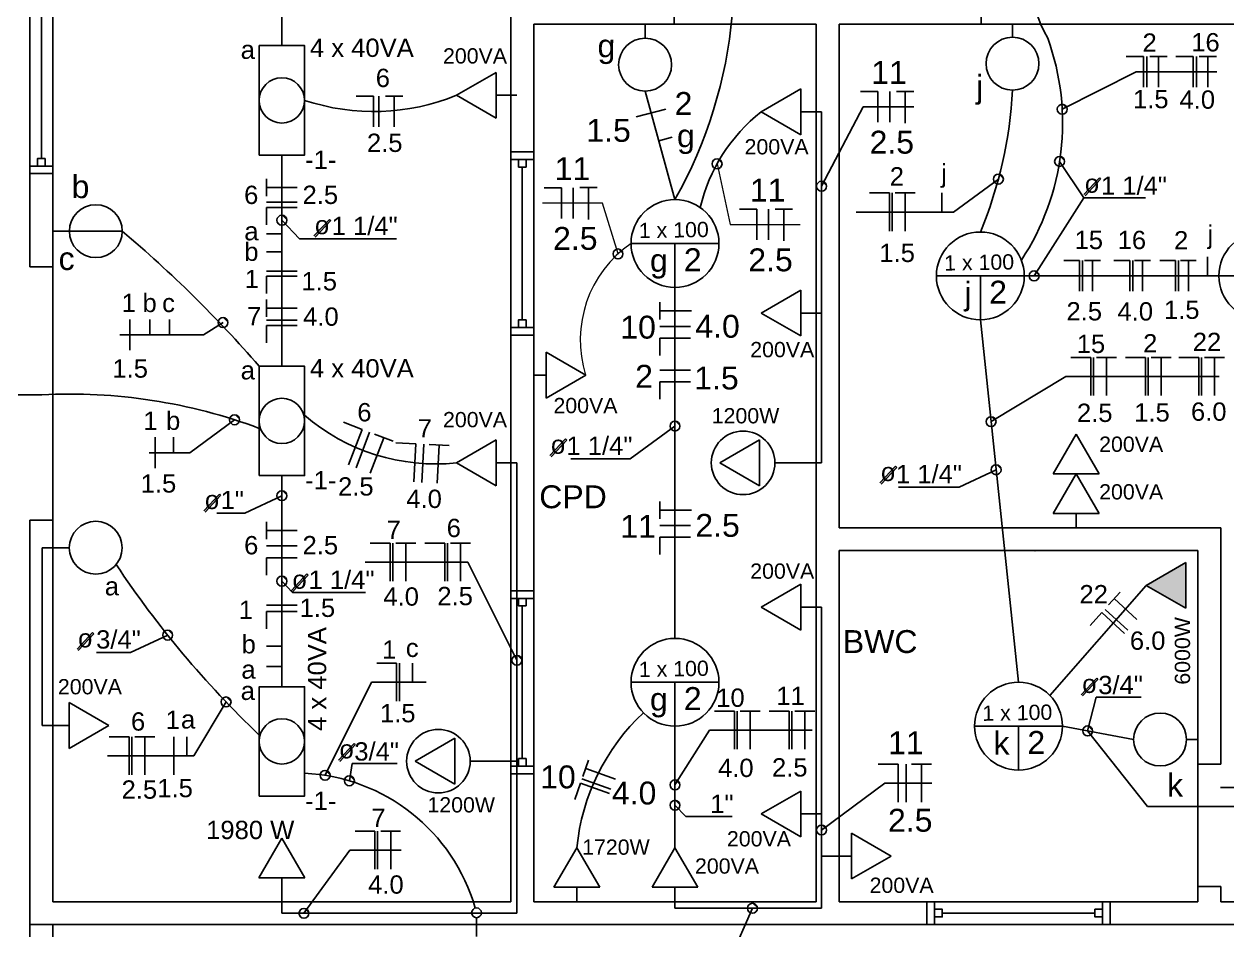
# Model space of a CAD drawing. Header units: millimetres. Extents: x 2676 to 2790, y 20 to 50.
# Drawn here: x 2757.02 to 2764.9, y 30.2 to 36.14 of the extents above; entities that cross this region are included whole.
import ezdxf

# ---------------------------------------------------------------- set-up
doc = ezdxf.new("R2010")
doc.units = ezdxf.units.MM
doc.layers.add('ARQ-FOLHA', color=7, linetype='Continuous', lineweight=50)
for name, color, linetype in [('BUILDING_ENVELOPE', 7, 'Continuous'), ('CIRCUITO 1', 3, 'Continuous'), ('CIRCUITO 2', 211, 'Continuous'), ('TOMADAS', 250, 'Continuous')]:
    doc.layers.add(name, color=color, linetype=linetype)
doc.styles.get("Standard").update_dxf_attribs({"font": 'arial.ttf', "height": 1.5})

# ---------------------------------------------------------------- blocks, each defined once
blk = doc.blocks.new('FI')
at = {"layer": 'TOMADAS', "lineweight": 20}
h = blk.add_hatch(color=30, dxfattribs=at)
h.dxf.hatch_style = 1
h.paths.add_polyline_path([(2744.671, 39.7775), (2744.773, 39.8859), (2744.7649, 39.8941), (2744.6628, 39.7856)])
at = {"layer": 'TOMADAS', "color": 30, "lineweight": 20}
for p, q in [((2744.6628, 39.7856), (2744.7649, 39.8941)), ((2744.671, 39.7775), (2744.773, 39.8859)), ((2744.7649, 39.8941), (2744.773, 39.8859))]:
    blk.add_line(p, q, dxfattribs=at)
at = {"layer": 'CIRCUITO 1', "color": 30}
blk.add_text('o', height=0.12, dxfattribs=at).set_placement((2744.6698, 39.7971))

msp = doc.modelspace()

# ---------------------------------------------------------------- hatches: boundary and pattern name
at = {"layer": 'CIRCUITO 1'}
h = msp.add_hatch(dxfattribs=at)
h.set_pattern_fill('ANSI31', color=5, angle=270)
h.set_pattern_definition([(315, (2755.70372, 45.33648), (0.0883883, 0.0883883), [])])
h.paths.add_polyline_path([(2758.3462, 31.7288, 1), (2758.3462, 31.6639, 1)])
h = msp.add_hatch(dxfattribs=at)
h.set_pattern_fill('ANSI31', color=5, angle=270)
h.set_pattern_definition([(315, (2756.35248, 44.85572), (0.0883883, 0.0883883), [])])
h.paths.add_polyline_path([(2758.995, 31.2481, 1), (2758.995, 31.1832, 1)])
at = {"layer": 'TOMADAS'}
h = msp.add_hatch(dxfattribs=at)
h.set_pattern_fill('ANSI31', color=211, angle=270)
h.set_pattern_definition([(315, (2761.18044, 49.21955), (0.0883883, 0.0883883), [])])
h.paths.add_polyline_path([(2763.823, 35.6119, 1), (2763.823, 35.547, 1)])
at = {"layer": 'TOMADAS', "linetype": 'Continuous', "transparency": 33554687}
h = msp.add_hatch(dxfattribs=at)
h.set_pattern_fill('ANSI31', color=4, angle=-90)
h.set_pattern_definition([(315, (2758.91966, 48.86177), (0.0883883, 0.0883883), [])])
h.paths.add_polyline_path([(2761.5946, 35.2217, 1), (2761.5297, 35.2217, 1)])
at = {"layer": 'TOMADAS'}
h = msp.add_hatch(dxfattribs=at)
h.set_pattern_fill('ANSI31', color=211, angle=270)
h.set_pattern_definition([(315, (2761.1634, 48.87769), (0.0883883, 0.0883883), [])])
h.paths.add_polyline_path([(2763.8059, 35.27, 1), (2763.8059, 35.2051, 1)])
h = msp.add_hatch(dxfattribs=at)
h.set_pattern_fill('ANSI31', color=211, angle=270)
h.set_pattern_definition([(315, (2760.76238, 48.76155), (0.0883883, 0.0883883), [])])
h.paths.add_polyline_path([(2763.4049, 35.1539, 1), (2763.4049, 35.089, 1)])
at = {"layer": 'TOMADAS', "linetype": 'Continuous', "transparency": 33554687}
h = msp.add_hatch(dxfattribs=at)
h.set_pattern_fill('ANSI31', color=4, angle=-90)
h.set_pattern_definition([(315, (2759.60399, 48.71533), (0.0883883, 0.0883883), [])])
h.paths.add_polyline_path([(2762.279, 35.0752, 1), (2762.214, 35.0752, 1)])
at = {"layer": 'TOMADAS'}
h = msp.add_hatch(dxfattribs=at)
h.set_pattern_fill('ANSI31', color=211, angle=270)
h.set_pattern_definition([(315, (2756.06921, 48.49235), (0.0883883, 0.0883883), [])])
h.paths.add_polyline_path([(2758.7117, 34.8847, 1), (2758.7117, 34.8198, 1)])
at = {"layer": 'TOMADAS', "linetype": 'Continuous', "transparency": 33554687}
h = msp.add_hatch(dxfattribs=at)
h.set_pattern_fill('ANSI31', color=4, angle=-90)
h.set_pattern_definition([(315, (2758.27088, 48.27172), (0.0883883, 0.0883883), [])])
h.paths.add_polyline_path([(2760.9459, 34.6316, 1), (2760.8809, 34.6316, 1)])
at = {"layer": 'TOMADAS'}
h = msp.add_hatch(dxfattribs=at)
h.set_pattern_fill('ANSI31', color=211, angle=270)
h.set_pattern_definition([(315, (2760.9964, 48.12761), (0.0883883, 0.0883883), [])])
h.paths.add_polyline_path([(2763.6389, 34.52, 1), (2763.6389, 34.455, 1)])
h = msp.add_hatch(dxfattribs=at)
h.set_pattern_fill('ANSI31', color=211, angle=270)
h.set_pattern_definition([(315, (2755.68367, 47.82194), (0.0883883, 0.0883883), [])])
h.paths.add_polyline_path([(2758.3262, 34.2143, 1), (2758.3262, 34.1494, 1)])
h = msp.add_hatch(dxfattribs=at)
h.set_pattern_fill('ANSI31', color=211, angle=270)
h.set_pattern_definition([(315, (2755.75938, 47.1848), (0.0883883, 0.0883883), [])])
h.paths.add_polyline_path([(2758.4019, 33.5771, 1), (2758.4019, 33.5122, 1)])
at = {"layer": 'TOMADAS', "linetype": 'Continuous', "transparency": 33554687}
h = msp.add_hatch(dxfattribs=at)
h.set_pattern_fill('ANSI31', color=4, angle=-90)
h.set_pattern_definition([(315, (2760.71446, 47.17274), (0.0883883, 0.0883883), [])])
h.paths.add_polyline_path([(2763.3894, 33.5326, 1), (2763.3245, 33.5326, 1)])
at = {"layer": 'TOMADAS'}
h = msp.add_hatch(dxfattribs=at)
h.set_pattern_fill('ANSI31', color=211, angle=270)
h.set_pattern_definition([(315, (2758.64421, 47.14359), (0.0883883, 0.0883883), [])])
h.paths.add_polyline_path([(2761.2867, 33.5359, 1), (2761.2867, 33.471, 1)])
h = msp.add_hatch(dxfattribs=at)
h.set_pattern_fill('ANSI31', color=211, angle=270)
h.set_pattern_definition([(315, (2760.74764, 46.85757), (0.0883883, 0.0883883), [])])
h.paths.add_polyline_path([(2763.3902, 33.2499, 1), (2763.3902, 33.185, 1)])
h = msp.add_hatch(dxfattribs=at)
h.set_pattern_fill('ANSI31', color=211, angle=270)
h.set_pattern_definition([(315, (2756.06921, 46.68754), (0.0883883, 0.0883883), [])])
h.paths.add_polyline_path([(2758.7117, 33.0799, 1), (2758.7117, 33.015, 1)])
at = {"layer": 'TOMADAS', "lineweight": 20}
h = msp.add_hatch(color=4, dxfattribs=at)
h.dxf.hatch_style = 1
h.paths.add_polyline_path([(2764.3719, 32.4598), (2764.6317, 32.3098), (2764.6317, 32.6098)])
at = {"layer": 'TOMADAS'}
h = msp.add_hatch(dxfattribs=at)
h.set_pattern_fill('ANSI31', color=211, angle=270)
h.set_pattern_definition([(315, (2756.06921, 46.12761), (0.0883883, 0.0883883), [])])
h.paths.add_polyline_path([(2758.7117, 32.52, 1), (2758.7117, 32.455, 1)])
h = msp.add_hatch(dxfattribs=at)
h.set_pattern_fill('ANSI31', color=211, angle=270)
h.set_pattern_definition([(315, (2755.32143, 45.774), (0.0883883, 0.0883883), [])])
h.paths.add_polyline_path([(2757.9639, 32.1664, 1), (2757.9639, 32.1014, 1)])
at = {"layer": 'TOMADAS', "linetype": 'Continuous', "transparency": 33554687}
h = msp.add_hatch(dxfattribs=at)
h.set_pattern_fill('ANSI31', color=4, angle=-90)
h.set_pattern_definition([(315, (2757.60835, 45.60904), (0.0883883, 0.0883883), [])])
h.paths.add_polyline_path([(2760.2833, 31.9689, 1), (2760.2184, 31.9689, 1)])
h = msp.add_hatch(dxfattribs=at)
h.set_pattern_fill('ANSI31', color=4, angle=-90)
h.set_pattern_definition([(315, (2761.34696, 45.14665), (0.0883883, 0.0883883), [])])
h.paths.add_polyline_path([(2764.0219, 31.5065, 1), (2763.957, 31.5065, 1)])
at = {"layer": 'TOMADAS'}
h = msp.add_hatch(dxfattribs=at)
h.set_pattern_fill('ANSI31', color=211, angle=270)
h.set_pattern_definition([(315, (2756.51143, 44.81954), (0.0883883, 0.0883883), [])])
h.paths.add_polyline_path([(2759.154, 31.2119, 1), (2759.154, 31.147, 1)])
at = {"layer": 'TOMADAS', "linetype": 'Continuous', "transparency": 33554687}
h = msp.add_hatch(dxfattribs=at)
h.set_pattern_fill('ANSI31', color=4, angle=-90)
h.set_pattern_definition([(315, (2758.64421, 44.79308), (0.0883883, 0.0883883), [])])
h.paths.add_polyline_path([(2761.3192, 31.153, 1), (2761.2543, 31.153, 1)])
at = {"layer": 'TOMADAS'}
h = msp.add_hatch(dxfattribs=at)
h.set_pattern_fill('ANSI31', color=211, angle=270)
h.set_pattern_definition([(315, (2758.64421, 44.65942), (0.0883883, 0.0883883), [])])
h.paths.add_polyline_path([(2761.2867, 31.0518, 1), (2761.2867, 30.9868, 1)])
at = {"layer": 'TOMADAS', "linetype": 'Continuous', "transparency": 33554687}
h = msp.add_hatch(dxfattribs=at)
h.set_pattern_fill('ANSI31', color=4, angle=-90)
h.set_pattern_definition([(315, (2759.60399, 44.49708), (0.0883883, 0.0883883), [])])
h.paths.add_polyline_path([(2762.279, 30.857, 1), (2762.214, 30.857, 1)])
h = msp.add_hatch(dxfattribs=at)
h.set_pattern_fill('ANSI31', color=1, scale=0.9, angle=-180)
h.set_pattern_definition([(225, (-3.594, 1.3928), (2.0205576, -2.0205576), [])])
h.paths.add_polyline_path([(2758.8617, 30.543), (2758.7117, 30.8028), (2758.5617, 30.543)])
h = msp.add_hatch(dxfattribs=at)
h.set_pattern_fill('ANSI31', color=1, scale=0.9, angle=-180)
h.set_pattern_definition([(225, (-4.2366, 1.0172), (2.0205576, -2.0205576), [])])
h.paths.add_polyline_path([(2760.7941, 30.4816), (2760.6441, 30.7414), (2760.4941, 30.4816)])
h = msp.add_hatch(dxfattribs=at)
h.set_pattern_fill('ANSI31', color=4, angle=-90)
h.set_pattern_definition([(315, (2756.21354, 43.95154), (0.0883883, 0.0883883), [])])
h.paths.add_polyline_path([(2758.8885, 30.3114, 1), (2758.8236, 30.3114, 1)])
h = msp.add_hatch(dxfattribs=at)
h.set_pattern_fill('ANSI31', color=4, angle=-90)
h.set_pattern_definition([(315, (2759.15168, 43.98472), (0.0883883, 0.0883883), [])])
h.paths.add_polyline_path([(2761.8267, 30.3446, 1), (2761.7617, 30.3446, 1)])

# ---------------------------------------------------------------- linework, layer by layer
for p, q in [((2757.0617, 34.5475), (2757.0617, 45.7075)), ((2757.2117, 30.3875), (2757.2117, 42.9875)), ((2757.1367, 38.0575), (2757.1367, 35.2575)), ((2760.2117, 36.2875), (2760.2117, 30.3875)), ((2761.2817, 36.1375), (2761.2817, 36.2875)), ((2763.2917, 36.1375), (2763.2917, 36.2875)), ((2760.3617, 36.1375), (2760.3617, 30.3875)), ((2762.2117, 36.1375), (2762.2117, 30.3875)), ((2762.3617, 36.1375), (2762.3617, 32.8375)), ((2760.2867, 35.2), (2760.2867, 34.2)), ((2757.2117, 34.5475), (2757.0617, 34.5475)), ((2757.0617, 30.0175), (2757.0617, 32.8875)), ((2757.2117, 32.8875), (2757.0617, 32.8875)), ((2764.8617, 32.8375), (2762.3617, 32.8375)), ((2764.8617, 32.8375), (2764.8617, 31.2875)), ((2764.7117, 32.6875), (2762.3617, 32.6875)), ((2762.3617, 32.6875), (2762.3617, 30.3875)), ((2764.7117, 32.6875), (2764.7117, 30.3875)), ((2760.2867, 31.325), (2760.2867, 32.325)), ((2764.7117, 31.2875), (2764.8617, 31.2875)), ((2764.8617, 30.4875), (2764.7117, 30.4875)), ((2764.8617, 30.4875), (2764.8617, 30.3875)), ((2760.2117, 30.3875), (2757.2117, 30.3875)), ((2762.2117, 30.3875), (2760.3617, 30.3875)), ((2764.7117, 30.3875), (2762.3617, 30.3875)), ((2767.9117, 30.3875), (2764.8617, 30.3875)), ((2763.0367, 30.3125), (2764.0367, 30.3125)), ((2772.3617, 30.2375), (2757.0617, 30.2375)), ((2757.2117, 28.7375), (2757.2117, 30.2375))]:
    msp.add_line(p, q)
for points in [[(2760.3617, 35.3), (2760.3617, 35.25), (2760.2117, 35.25), (2760.2117, 35.3)], [(2757.1617, 35.2575), (2757.1617, 35.2075), (2757.1117, 35.2075), (2757.1117, 35.2575)], [(2760.3117, 35.25), (2760.3117, 35.2), (2760.2617, 35.2), (2760.2617, 35.25)], [(2757.2117, 35.2075), (2757.2117, 35.1575), (2757.0617, 35.1575), (2757.0617, 35.2075)], [(2760.3117, 34.2), (2760.3117, 34.15), (2760.2617, 34.15), (2760.2617, 34.2)], [(2760.3617, 34.15), (2760.3617, 34.1), (2760.2117, 34.1), (2760.2117, 34.15)], [(2760.3617, 32.375), (2760.3617, 32.425), (2760.2117, 32.425), (2760.2117, 32.375)], [(2760.3117, 32.325), (2760.3117, 32.375), (2760.2617, 32.375), (2760.2617, 32.325)], [(2760.3117, 31.275), (2760.3117, 31.325), (2760.2617, 31.325), (2760.2617, 31.275)], [(2760.3617, 31.225), (2760.3617, 31.275), (2760.2117, 31.275), (2760.2117, 31.225)], [(2762.9367, 30.3875), (2762.9867, 30.3875), (2762.9867, 30.2375), (2762.9367, 30.2375)], [(2762.9867, 30.3375), (2763.0367, 30.3375), (2763.0367, 30.2875), (2762.9867, 30.2875)], [(2764.0367, 30.3375), (2764.0867, 30.3375), (2764.0867, 30.2875), (2764.0367, 30.2875)], [(2764.0867, 30.3875), (2764.1367, 30.3875), (2764.1367, 30.2375), (2764.0867, 30.2375)]]:
    msp.add_lwpolyline(points, close=True)
msp.add_circle((2759.9867, 30.3148), 0.032)
msp.add_point((2763.6444, 32.6875))
at = {"layer": 'BUILDING_ENVELOPE', "color": 7, "linetype": 'Continuous'}
for p, q in [((2762.2117, 36.1375), (2760.3617, 36.1375)), ((2767.9117, 36.1375), (2762.3617, 36.1375))]:
    msp.add_line(p, q, dxfattribs=at)
at = {"layer": 'CIRCUITO 1', "color": 240, "linetype": 'Continuous', "ltscale": 0.02}
for p, q in [((2758.7117, 37.3789), (2758.7117, 35.996)), ((2761.0909, 36.0445), (2761.0909, 36.1375)), ((2763.4976, 36.0512), (2763.4976, 36.1375)), ((2761.0909, 35.6981), (2761.2867, 34.9876)), ((2760.1161, 35.6709), (2760.2509, 35.6709)), ((2762.1117, 35.5625), (2762.2465, 35.5625)), ((2762.2465, 35.5625), (2762.2465, 33.2625)), ((2758.7117, 35.2789), (2758.7117, 33.896)), ((2757.3201, 34.7802), (2757.2117, 34.7802)), ((2763.5744, 34.4875), (2764.8491, 34.4875)), ((2761.2867, 34.4124), (2761.2867, 32.1126)), ((2762.1117, 34.2438), (2762.2465, 34.2438)), ((2763.2867, 34.1999), (2763.5367, 31.8251)), ((2760.4418, 33.8369), (2760.3617, 33.8369)), ((2756.9845, 33.7083), (2757.139, 33.7083)), ((2760.1161, 33.2626), (2760.2509, 33.2626)), ((2760.2509, 30.3114), (2760.2509, 33.2626)), ((2761.9408, 33.2625), (2762.2465, 33.2625)), ((2758.7117, 33.1789), (2758.7117, 31.796)), ((2763.9141, 32.9316), (2763.9141, 32.8375)), ((2757.3193, 32.7066), (2757.1407, 32.7066)), ((2757.1407, 31.5417), (2757.1407, 32.7066)), ((2763.7423, 31.7387), (2764.3719, 32.4598)), ((2762.1117, 32.3172), (2762.2465, 32.3172)), ((2762.2465, 30.9625), (2762.2465, 32.3172)), ((2757.3193, 31.5417), (2757.1407, 31.5417)), ((2761.2867, 31.5374), (2761.2867, 30.7414)), ((2763.8244, 31.5375), (2764.2908, 31.4501)), ((2764.6372, 31.4501), (2764.7117, 31.4501)), ((2762.1117, 30.9625), (2762.2465, 30.9625)), ((2762.2465, 30.3446), (2762.2465, 30.9625)), ((2762.4418, 30.6868), (2762.2465, 30.6868)), ((2758.7117, 30.543), (2758.7117, 30.3114)), ((2760.6441, 30.4816), (2760.6441, 30.3875)), ((2761.2867, 30.4816), (2761.2867, 30.3446)), ((2761.2867, 30.3446), (2762.2465, 30.3446)), ((2758.7117, 30.3114), (2760.2509, 30.3114))]:
    msp.add_line(p, q, dxfattribs=at)
at = {"layer": 'CIRCUITO 1', "color": 7}
for p, q in [((2764.2422, 35.9254), (2764.3557, 35.9254)), ((2764.3557, 35.7241), (2764.3557, 35.9254)), ((2764.3778, 35.7241), (2764.3778, 35.9254)), ((2764.3959, 35.9254), (2764.5094, 35.9254)), ((2764.4526, 35.7241), (2764.4526, 35.9254)), ((2764.5669, 35.9254), (2764.6804, 35.9254)), ((2764.6804, 35.7241), (2764.6804, 35.9254)), ((2764.7025, 35.7241), (2764.7025, 35.9254)), ((2764.7206, 35.9254), (2764.8341, 35.9254)), ((2764.7774, 35.7241), (2764.7774, 35.9254)), ((2762.5026, 35.6953), (2762.6161, 35.6953)), ((2762.6161, 35.4941), (2762.6161, 35.6953)), ((2762.6932, 35.4941), (2762.6932, 35.6953)), ((2762.7374, 35.6963), (2762.8509, 35.6963)), ((2762.7942, 35.4881), (2762.7942, 35.6963)), ((2759.1994, 35.6653), (2759.3129, 35.6653)), ((2759.3129, 35.464), (2759.3129, 35.6653)), ((2759.347, 35.464), (2759.347, 35.6653)), ((2759.3913, 35.6653), (2759.5048, 35.6653)), ((2759.448, 35.464), (2759.448, 35.6653)), ((2761.0327, 35.5305), (2761.2277, 35.5805)), ((2761.1809, 35.3715), (2761.2691, 35.3958)), ((2758.6111, 35.0093), (2758.6111, 35.1228)), ((2758.8124, 35.0661), (2758.6111, 35.0661)), ((2760.4296, 35.065), (2760.5431, 35.065)), ((2760.5431, 34.8638), (2760.5431, 35.065)), ((2760.6203, 34.8638), (2760.6203, 35.065)), ((2760.6644, 35.066), (2760.7779, 35.066)), ((2760.7212, 34.8578), (2760.7212, 35.066)), ((2758.8124, 34.9707), (2758.6111, 34.9707)), ((2758.8124, 34.9366), (2758.6111, 34.9366)), ((2758.6111, 34.8231), (2758.6111, 34.9366)), ((2761.7083, 34.9244), (2761.8218, 34.9244)), ((2761.8218, 34.7232), (2761.8218, 34.9244)), ((2761.8989, 34.7232), (2761.8989, 34.9244)), ((2761.9431, 34.9254), (2762.0566, 34.9254)), ((2761.9998, 34.7172), (2761.9998, 34.9254)), ((2758.7117, 34.7625), (2758.6111, 34.7625)), ((2758.7117, 34.6444), (2758.6111, 34.6444)), ((2764.7744, 34.4875), (2764.7744, 34.6123)), ((2758.8124, 34.5179), (2758.6111, 34.5179)), ((2758.8124, 34.4863), (2758.6111, 34.4863)), ((2758.6111, 34.3728), (2758.6111, 34.4863)), ((2758.6111, 34.2189), (2758.6111, 34.3324)), ((2758.8124, 34.2757), (2758.6111, 34.2757)), ((2761.1871, 34.2011), (2761.1871, 34.3146)), ((2757.7149, 34.0004), (2757.7149, 34.2016)), ((2757.8471, 34.101), (2757.8471, 34.2016)), ((2757.9756, 34.101), (2757.9756, 34.2016)), ((2758.8124, 34.1976), (2758.6111, 34.1976)), ((2761.3953, 34.2578), (2761.1871, 34.2578)), ((2758.8124, 34.1631), (2758.6111, 34.1631)), ((2758.6111, 34.0496), (2758.6111, 34.1631)), ((2761.3893, 34.1569), (2761.1881, 34.1569)), ((2761.3893, 34.0798), (2761.1881, 34.0798)), ((2761.1881, 33.9663), (2761.1881, 34.0798)), ((2761.3893, 33.8701), (2761.188, 33.8701)), ((2761.3893, 33.793), (2761.188, 33.793)), ((2761.188, 33.6795), (2761.188, 33.793)), ((2757.8818, 33.2287), (2757.8818, 33.4299)), ((2758.0015, 33.3293), (2758.0015, 33.4299)), ((2761.1871, 32.8964), (2761.1871, 33.0099)), ((2761.3953, 32.9531), (2761.1871, 32.9531)), ((2758.6111, 32.7627), (2758.6111, 32.8762)), ((2758.8124, 32.8194), (2758.6111, 32.8194)), ((2761.3893, 32.8522), (2761.1881, 32.8522)), ((2758.8124, 32.7184), (2758.6111, 32.7184)), ((2761.3893, 32.7751), (2761.1881, 32.7751)), ((2761.1881, 32.6616), (2761.1881, 32.7751)), ((2758.8124, 32.6413), (2758.6111, 32.6413)), ((2758.6111, 32.5278), (2758.6111, 32.6413)), ((2764.1258, 32.3314), (2764.2027, 32.4149)), ((2758.8124, 32.3309), (2758.6111, 32.3309)), ((2764.3123, 32.2369), (2764.1642, 32.3731)), ((2758.8124, 32.289), (2758.6111, 32.289)), ((2758.6111, 32.1755), (2758.6111, 32.289)), ((2764.0056, 32.1977), (2764.0824, 32.2812)), ((2764.2305, 32.145), (2764.0824, 32.2812)), ((2764.2527, 32.1655), (2764.1046, 32.3018)), ((2758.6111, 32.0606), (2758.7117, 32.0606)), ((2758.6111, 31.9291), (2758.7117, 31.9291)), ((2760.6827, 31.2072), (2760.7209, 31.3141)), ((2760.8979, 31.1906), (2760.7018, 31.2606)), ((2760.6304, 31.0579), (2760.6686, 31.1648)), ((2760.8581, 31.0971), (2760.6686, 31.1648)), ((2760.866, 31.1249), (2760.6764, 31.1926))]:
    msp.add_line(p, q, dxfattribs=at)
at = {"layer": 'CIRCUITO 1', "color": 4}
msp.add_line((2757.6665, 34.7802), (2757.3201, 34.7802), dxfattribs=at)
at = {"layer": 'CIRCUITO 1', "color": 6}
msp.add_line((2759.9867, 30.1602), (2759.9867, 30.2828), dxfattribs=at)
at = {"layer": 'CIRCUITO 1', "color": 4}
for centre in [(2757.4933, 34.7802), (2757.4925, 32.7066)]:
    msp.add_circle(centre, 0.1732, dxfattribs=at)
at = {"layer": 'CIRCUITO 1', "color": 5}
for centre in [(2758.3462, 31.6964), (2758.995, 31.2156)]:
    msp.add_circle(centre, 0.0325, dxfattribs=at)
at = {"layer": 'CIRCUITO 1', "color": 240, "linetype": 'Continuous', "ltscale": 0.02}
for centre, radius, start, end in [((2758.6676, 36.462), 3.0056, 330.62332, 19.18881), ((2764.7617, 36.608), 1.1773, 132.78167, 208.57649), ((2762.1951, 35.4892), 1.6304, 326.54377, 19.92438), ((2760.7045, 35.8495), 2.7969, 337.40895, 357.03318), ((2759.3129, 37.0077), 1.443, 251.71682, 292.1191), ((2762.543, 34.6815), 1.1197, 128.11025, 166.90849), ((2752.4119, 28.5545), 8.1468, 40.96969, 49.83518), ((2757.3237, 30.1784), 3.5347, 69.47195, 92.99566), ((2759.7185, 34.5658), 1.3104, 229.08336, 276.03568), ((2763.1021, 36.2376), 6.5758, 213.62078, 226.35101), ((2762.0269, 30.6087), 1.3891, 132.97433, 174.5204), ((2758.8039, 30.009), 1.2217, 15.9946, 87.35811)]:
    msp.add_arc(centre, radius, start, end, dxfattribs=at)
at = {"layer": 'CIRCUITO 2', "color": 4}
for p, q in [((2760.9991, 34.7), (2761.5744, 34.7)), ((2761.2867, 34.7), (2761.2867, 34.4124)), ((2762.9991, 34.4875), (2763.5744, 34.4875)), ((2763.2867, 34.4875), (2763.2867, 34.1999)), ((2764.8491, 34.4875), (2765.4244, 34.4875)), ((2760.9991, 31.825), (2761.5744, 31.825)), ((2761.2867, 31.825), (2761.2867, 31.5374)), ((2763.2491, 31.5375), (2763.8244, 31.5375)), ((2763.5367, 31.5375), (2763.5367, 31.2499))]:
    msp.add_line(p, q, dxfattribs=at)
for centre, radius in [((2761.0909, 35.8713), 0.1732), ((2763.4976, 35.878), 0.1732), ((2761.2867, 34.7), 0.2876), ((2763.2867, 34.4875), 0.2876), ((2765.1367, 34.4875), 0.2876), ((2761.2867, 31.825), 0.2876), ((2763.5367, 31.5375), 0.2876)]:
    msp.add_circle(centre, radius, dxfattribs=at)
at = {"layer": 'CIRCUITO 2', "color": 7}
msp.add_circle((2764.464, 31.4501), 0.1732, dxfattribs=at)
at = {"layer": 'TOMADAS', "color": 4, "linetype": 'Continuous'}
for p, q in [((2759.8563, 35.6709), (2760.1161, 35.8209)), ((2760.1161, 35.8209), (2760.1161, 35.5209)), ((2761.8519, 35.5625), (2762.1117, 35.7125)), ((2762.1117, 35.7125), (2762.1117, 35.4125)), ((2759.8563, 35.6709), (2760.1161, 35.5209)), ((2761.8519, 35.5625), (2762.1117, 35.4125)), ((2761.8519, 34.2438), (2762.1117, 34.3938)), ((2762.1117, 34.3938), (2762.1117, 34.0938)), ((2761.8519, 34.2438), (2762.1117, 34.0938)), ((2760.4418, 33.6869), (2760.4418, 33.9869)), ((2760.7016, 33.8369), (2760.4418, 33.9869)), ((2760.7016, 33.8369), (2760.4418, 33.6869)), ((2759.8563, 33.2626), (2760.1161, 33.4126)), ((2760.1161, 33.4126), (2760.1161, 33.1126)), ((2761.5814, 33.2625), (2761.8412, 33.4125)), ((2761.8412, 33.4125), (2761.8412, 33.1125)), ((2763.9141, 33.4512), (2763.7641, 33.1914)), ((2763.9141, 33.4512), (2764.0641, 33.1914)), ((2759.8563, 33.2626), (2760.1161, 33.1126)), ((2761.5814, 33.2625), (2761.8412, 33.1125)), ((2763.9141, 33.1914), (2763.7641, 32.9316)), ((2764.0641, 33.1914), (2763.7641, 33.1914)), ((2763.9141, 33.1914), (2764.0641, 32.9316)), ((2764.0641, 32.9316), (2763.7641, 32.9316)), ((2764.3719, 32.4598), (2764.6317, 32.6098)), ((2764.6317, 32.6098), (2764.6317, 32.3098)), ((2761.8519, 32.3172), (2762.1117, 32.4672)), ((2762.1117, 32.4672), (2762.1117, 32.1672)), ((2764.3719, 32.4598), (2764.6317, 32.3098)), ((2761.8519, 32.3172), (2762.1117, 32.1672)), ((2757.3193, 31.3917), (2757.3193, 31.6917)), ((2757.5791, 31.5417), (2757.3193, 31.6917)), ((2757.5791, 31.5417), (2757.3193, 31.3917)), ((2759.5857, 31.308), (2759.8456, 31.458)), ((2759.8456, 31.458), (2759.8456, 31.158)), ((2759.5857, 31.308), (2759.8456, 31.158)), ((2761.8519, 30.9625), (2762.1117, 31.1125)), ((2762.1117, 31.1125), (2762.1117, 30.8125)), ((2761.8519, 30.9625), (2762.1117, 30.8125)), ((2762.4418, 30.5368), (2762.4418, 30.8368)), ((2762.7016, 30.6868), (2762.4418, 30.8368)), ((2758.7117, 30.8028), (2758.5617, 30.543)), ((2758.7117, 30.8028), (2758.8617, 30.543)), ((2760.6441, 30.7414), (2760.4941, 30.4816)), ((2760.6441, 30.7414), (2760.7941, 30.4816)), ((2761.2867, 30.7414), (2761.1367, 30.4816)), ((2761.2867, 30.7414), (2761.4367, 30.4816)), ((2762.7016, 30.6868), (2762.4418, 30.5368)), ((2758.8617, 30.543), (2758.5617, 30.543)), ((2760.7941, 30.4816), (2760.4941, 30.4816)), ((2761.4367, 30.4816), (2761.1367, 30.4816))]:
    msp.add_line(p, q, dxfattribs=at)
at = {"layer": 'TOMADAS', "color": 15}
for p, q in [((2763.823, 35.5794), (2764.3076, 35.8248)), ((2764.3076, 35.8248), (2764.8366, 35.8248)), ((2762.2465, 35.0752), (2762.5194, 35.5947)), ((2762.5194, 35.5947), (2762.8513, 35.5947)), ((2763.8059, 35.2376), (2763.9655, 34.9985)), ((2763.1111, 34.906), (2763.4049, 35.1214)), ((2763.6389, 34.4875), (2763.9655, 34.9985)), ((2763.9655, 34.9985), (2764.3674, 34.9988)), ((2762.4726, 34.906), (2763.1111, 34.906)), ((2758.7117, 34.8522), (2758.8267, 34.731)), ((2758.8267, 34.731), (2759.462, 34.731)), ((2758.1984, 34.101), (2758.3262, 34.1818)), ((2757.6495, 34.101), (2758.1984, 34.101)), ((2763.357, 33.5326), (2763.8463, 33.8282)), ((2764.8514, 33.8282), (2763.8463, 33.8282)), ((2758.1081, 33.3293), (2758.4019, 33.5447)), ((2760.9929, 33.2881), (2761.2867, 33.5035)), ((2757.8434, 33.3293), (2758.1081, 33.3293)), ((2760.6051, 33.2881), (2760.9929, 33.2881)), ((2763.3902, 33.2175), (2763.1473, 33.1031)), ((2763.1473, 33.1031), (2762.7515, 33.1031)), ((2758.7117, 33.0474), (2758.4689, 32.933)), ((2758.4689, 32.933), (2758.2856, 32.933)), ((2759.9294, 32.6118), (2759.2573, 32.6118)), ((2760.2509, 31.9689), (2759.9294, 32.6118)), ((2758.7117, 32.4875), (2758.7822, 32.4132)), ((2758.7822, 32.4132), (2759.2585, 32.4132)), ((2757.9639, 32.1339), (2757.7211, 32.0195)), ((2757.7211, 32.0195), (2757.4978, 32.0195)), ((2758.995, 31.2156), (2759.2996, 31.8263)), ((2759.6566, 31.8263), (2759.2996, 31.8263)), ((2758.1362, 31.344), (2758.3462, 31.6964)), ((2763.9895, 31.5065), (2764.045, 31.7281)), ((2764.045, 31.7281), (2764.3392, 31.7281)), ((2761.2867, 31.153), (2761.5124, 31.5117)), ((2762.1845, 31.5117), (2761.5124, 31.5117)), ((2763.9895, 31.5065), (2764.3824, 31.0103)), ((2758.1362, 31.344), (2757.5705, 31.344)), ((2759.154, 31.1794), (2759.1724, 31.2928)), ((2759.1724, 31.2928), (2759.4664, 31.2928)), ((2762.2465, 30.857), (2762.6602, 31.1648)), ((2762.6602, 31.1648), (2762.968, 31.1648)), ((2761.2867, 31.0193), (2761.3572, 30.945)), ((2764.3824, 31.0103), (2765.5911, 31.0103)), ((2761.3572, 30.945), (2761.6611, 30.945)), ((2758.8561, 30.3114), (2759.1574, 30.7247)), ((2759.4935, 30.7247), (2759.1574, 30.7247)), ((2761.7942, 30.3446), (2761.6158, 29.9426))]:
    msp.add_line(p, q, dxfattribs=at)
at = {"layer": 'TOMADAS', "color": 15, "lineweight": 20}
for p, q in [((2761.5622, 35.2217), (2761.6489, 34.8238)), ((2760.8109, 34.9644), (2760.4178, 34.9644)), ((2760.9134, 34.6316), (2760.8109, 34.9644)), ((2761.6489, 34.8238), (2762.1059, 34.8238))]:
    msp.add_line(p, q, dxfattribs=at)
at = {"layer": 'TOMADAS', "color": 7}
for p, q in [((2762.6921, 35.0308), (2762.5616, 35.0308)), ((2762.6921, 35.0308), (2762.6921, 34.7813)), ((2762.7096, 35.0307), (2762.7096, 34.7812)), ((2762.8602, 35.0308), (2762.7297, 35.0308)), ((2762.7949, 35.0308), (2762.7949, 34.7813)), ((2763.0355, 35.0307), (2763.0355, 34.906)), ((2763.9372, 34.5873), (2763.8329, 34.5873)), ((2763.9372, 34.5873), (2763.9372, 34.3877)), ((2763.956, 34.5873), (2763.956, 34.3877)), ((2764.0729, 34.5874), (2763.9685, 34.5874)), ((2764.0207, 34.5874), (2764.0207, 34.3878)), ((2764.2657, 34.5873), (2764.1614, 34.5873)), ((2764.2657, 34.5873), (2764.2657, 34.3877)), ((2764.2845, 34.5873), (2764.2845, 34.3877)), ((2764.4014, 34.5874), (2764.297, 34.5874)), ((2764.3492, 34.5874), (2764.3492, 34.3878)), ((2764.5657, 34.5873), (2764.4614, 34.5873)), ((2764.5657, 34.5873), (2764.5657, 34.3877)), ((2764.5845, 34.5873), (2764.5845, 34.3877)), ((2764.7014, 34.5874), (2764.597, 34.5874)), ((2764.6492, 34.5874), (2764.6492, 34.3878)), ((2764.0103, 33.953), (2763.8799, 33.953)), ((2764.0103, 33.953), (2764.0103, 33.7035)), ((2764.0279, 33.9529), (2764.0279, 33.7034)), ((2764.1784, 33.953), (2764.048, 33.953)), ((2764.1132, 33.953), (2764.1132, 33.7035)), ((2764.3681, 33.953), (2764.2377, 33.953)), ((2764.3681, 33.953), (2764.3681, 33.7035)), ((2764.3857, 33.9529), (2764.3857, 33.7034)), ((2764.5362, 33.953), (2764.4058, 33.953)), ((2764.471, 33.953), (2764.471, 33.7035)), ((2764.718, 33.953), (2764.5876, 33.953)), ((2764.718, 33.953), (2764.718, 33.7035)), ((2764.7356, 33.9529), (2764.7356, 33.7034)), ((2764.8861, 33.953), (2764.7557, 33.953)), ((2764.8209, 33.953), (2764.8209, 33.7035)), ((2759.2373, 33.482), (2759.1155, 33.5286)), ((2759.2373, 33.482), (2759.1481, 33.249)), ((2759.2867, 33.4631), (2759.1974, 33.2301)), ((2759.3802, 33.4273), (2759.291, 33.1943)), ((2759.4411, 33.404), (2759.3193, 33.4507)), ((2759.5892, 33.387), (2759.459, 33.394)), ((2759.5892, 33.387), (2759.5759, 33.1379)), ((2759.642, 33.3842), (2759.6286, 33.135)), ((2759.8071, 33.3754), (2759.6768, 33.3824)), ((2759.7419, 33.3789), (2759.7286, 33.1298)), ((2759.4214, 32.7366), (2759.291, 32.7366)), ((2759.4214, 32.7366), (2759.4214, 32.4871)), ((2759.439, 32.7365), (2759.439, 32.487)), ((2759.5895, 32.7366), (2759.4591, 32.7366)), ((2759.5243, 32.7366), (2759.5243, 32.4871)), ((2759.7791, 32.7366), (2759.6487, 32.7366)), ((2759.7791, 32.7366), (2759.7791, 32.4871)), ((2759.7967, 32.7365), (2759.7967, 32.487)), ((2759.9472, 32.7366), (2759.8168, 32.7366)), ((2759.882, 32.7366), (2759.882, 32.4871)), ((2759.4636, 31.951), (2759.3332, 31.951)), ((2759.4636, 31.951), (2759.4636, 31.7015)), ((2759.4812, 31.9509), (2759.4812, 31.7014)), ((2759.5665, 31.951), (2759.5665, 31.8263)), ((2761.6765, 31.6365), (2761.5461, 31.6365)), ((2761.6765, 31.6365), (2761.6765, 31.387)), ((2761.6941, 31.6364), (2761.6941, 31.3869)), ((2761.8446, 31.6365), (2761.7142, 31.6365)), ((2761.7794, 31.6365), (2761.7794, 31.387)), ((2762.0342, 31.6365), (2761.9038, 31.6365)), ((2762.0342, 31.6365), (2762.0342, 31.387)), ((2762.0518, 31.6364), (2762.0518, 31.3869)), ((2762.2023, 31.6365), (2762.0719, 31.6365)), ((2762.1371, 31.6365), (2762.1371, 31.387)), ((2757.7109, 31.4687), (2757.5805, 31.4687)), ((2757.7109, 31.4687), (2757.7109, 31.2192)), ((2757.7285, 31.4686), (2757.7285, 31.2191)), ((2757.879, 31.4687), (2757.7486, 31.4687)), ((2757.8138, 31.4687), (2757.8138, 31.2192)), ((2758.0036, 31.4686), (2758.0036, 31.2191)), ((2758.0889, 31.4687), (2758.0889, 31.344)), ((2762.748, 31.2895), (2762.6176, 31.2895)), ((2762.748, 31.2895), (2762.748, 31.04)), ((2762.8009, 31.2895), (2762.8009, 31.04)), ((2762.9662, 31.2896), (2762.8358, 31.2896)), ((2762.901, 31.2896), (2762.901, 31.0401)), ((2764.9902, 31.135), (2764.8598, 31.135)), ((2759.3215, 30.8495), (2759.1911, 30.8495)), ((2759.3215, 30.8495), (2759.3215, 30.6)), ((2759.3391, 30.8494), (2759.3391, 30.5999)), ((2759.4896, 30.8495), (2759.3592, 30.8495)), ((2759.4244, 30.8495), (2759.4244, 30.6))]:
    msp.add_line(p, q, dxfattribs=at)
at = {"layer": 'TOMADAS', "color": 4, "linetype": 'Continuous', "ltscale": 0.02}
msp.add_line((2759.9451, 31.308), (2760.2509, 31.308), dxfattribs=at)
at = {"layer": 'TOMADAS', "color": 4}
for points in [[(2758.5632, 35.2789), (2758.5632, 35.996), (2758.8602, 35.996), (2758.8602, 35.2789)], [(2758.5632, 33.1789), (2758.5632, 33.896), (2758.8602, 33.896), (2758.8602, 33.1789)], [(2758.5632, 31.0789), (2758.5632, 31.796), (2758.8602, 31.796), (2758.8602, 31.0789)]]:
    msp.add_lwpolyline(points, close=True, dxfattribs=at)
for centre, radius in [((2758.7117, 35.6375), 0.1485), ((2758.7117, 33.5375), 0.1485), ((2761.7326, 33.2625), 0.2082), ((2758.7117, 31.4375), 0.1485), ((2759.7369, 31.308), 0.2082)]:
    msp.add_circle(centre, radius, dxfattribs=at)
at = {"layer": 'TOMADAS', "color": 211}
for centre in [(2763.823, 35.5794), (2763.8059, 35.2376), (2763.4049, 35.1214), (2758.7117, 34.8522), (2763.6389, 34.4875), (2758.3262, 34.1818), (2758.4019, 33.5447), (2761.2867, 33.5035), (2763.3902, 33.2175), (2758.7117, 33.0474), (2758.7117, 32.4875), (2757.9639, 32.1339), (2759.154, 31.1794), (2761.2867, 31.0193)]:
    msp.add_circle(centre, 0.0325, dxfattribs=at)
at = {"layer": 'TOMADAS', "color": 4, "linetype": 'Continuous'}
for centre in [(2761.5622, 35.2217), (2762.2465, 35.0752), (2760.9134, 34.6316), (2763.357, 33.5326), (2760.2509, 31.9689), (2763.9895, 31.5065), (2761.2867, 31.153), (2762.2465, 30.857), (2758.8561, 30.3114), (2761.7942, 30.3446)]:
    msp.add_circle(centre, 0.0325, dxfattribs=at)
at = {"layer": 'TOMADAS', "color": 240, "lineweight": 20}
msp.add_arc((2761.4338, 34.0673), 0.7676, 124.49044, 197.46769, dxfattribs=at)

# ---------------------------------------------------------------- block references
at = {"layer": 'TOMADAS', "color": 30, "lineweight": 20}
for p in [(19.3015, -4.7646), (15.8047, -6.4749), (17.9659, -6.6535), (12.7072, -7.7435), (19.2842, -8.042), (14.4194, -8.4706)]:
    msp.add_blockref('FI', p, dxfattribs=at)
at = {"layer": 'TOMADAS', "color": 6, "lineweight": 20}
for p in [(14.2584, -5.0362), (13.5378, -6.8369), (14.1111, -7.3592)]:
    msp.add_blockref('FI', p, dxfattribs=at)

# ---------------------------------------------------------------- texts
at = {"color": 15}
for s, p in [('6', (2759.3266, 35.7247)), ('2.5', (2759.269, 35.2997)), ('6', (2758.4644, 34.9585)), ('2.5', (2758.8472, 34.9587)), ('6', (2759.2056, 33.5344)), ('2.5', (2759.0796, 33.0483)), ('6', (2759.7914, 32.7761)), ('6', (2758.4644, 32.6632)), ('2.5', (2758.8472, 32.6634)), ('2.5', (2759.7301, 32.3301)), ('6', (2757.7233, 31.5083)), ('2.5', (2757.6619, 31.0623))]:
    msp.add_text(s, height=0.12, dxfattribs=at).set_placement(p)
at = {"color": 1}
for s, height, p in [('2.5', 0.15, (2762.5612, 35.2885)), ('2.5', 0.15, (2760.4882, 34.6582)), ('2.5', 0.15, (2761.7669, 34.5176)), ('7', 0.12, (2758.4842, 34.164)), ('4.0', 0.12, (2758.851, 34.1607)), ('4.0', 0.15, (2761.42, 34.0826)), ('2.5', 0.15, (2761.42, 32.778)), ('4.0', 0.15, (2760.8734, 31.0243)), ('2.5', 0.15, (2762.6818, 30.846))]:
    msp.add_text(s, height=height, dxfattribs=at).set_placement(p)
for s, p in [('a', (2758.4657, 34.7206)), ('b', (2758.4657, 34.586)), ('1', (2758.4684, 34.4072)), ('1.5', (2758.8399, 34.3926)), ('a', (2757.5519, 32.3944)), ('1', (2758.4294, 32.2399)), ('1.5', (2758.8277, 32.2532)), ('b', (2758.448, 32.0143)), ('a', (2758.4464, 31.8486)), ('1', (2757.9503, 31.5195)), ('a', (2758.0509, 31.5221)), ('1.5', (2757.8958, 31.0719))]:
    msp.add_text(s, height=0.12).set_placement(p)
at = {"layer": 'ARQ-FOLHA'}
for s, p in [('CPD', (2760.3976, 32.9654)), ('BWC', (2762.3862, 32.0168))]:
    msp.add_text(s, height=0.15, dxfattribs=at).set_placement(p)
at = {"layer": 'CIRCUITO 1', "color": 7}
for s, height, p in [('g', 0.15, (2760.7793, 35.9198)), ('2', 0.12, (2764.349, 35.9562)), ('j', 0.15, (2763.2594, 35.6537)), ('2', 0.15, (2761.284, 35.542)), ('1.5', 0.12, (2764.2866, 35.586)), ('1.5', 0.15, (2760.7061, 35.366)), ('g', 0.15, (2761.2999, 35.3304)), ('j', 0.12, (2763.0298, 35.1006)), ('b', 0.15, (2757.3345, 34.9973)), ('2', 0.12, (2762.6933, 35.0797)), ('j', 0.12, (2764.7748, 34.6994)), ('2', 0.12, (2764.5551, 34.6609)), ('1.5', 0.12, (2762.6253, 34.5785)), ('c', 0.15, (2757.2493, 34.5261)), ('1', 0.12, (2757.6617, 34.2504)), ('b', 0.12, (2757.799, 34.2504)), ('c', 0.12, (2757.9274, 34.2504)), ('1.5', 0.12, (2764.4893, 34.2058)), ('2', 0.12, (2764.3528, 33.9858)), ('1.5', 0.12, (2757.6017, 33.8208)), ('2', 0.15, (2761.0258, 33.7546)), ('1.5', 0.15, (2761.4128, 33.7437)), ('1.5', 0.12, (2764.2945, 33.5331)), ('1', 0.12, (2757.8036, 33.4787)), ('b', 0.12, (2757.9533, 33.4787)), ('1.5', 0.12, (2757.7871, 33.0678)), ('1', 0.12, (2759.3683, 31.9791)), ('c', 0.12, (2759.5235, 31.9908)), ('1.5', 0.12, (2759.3542, 31.563))]:
    msp.add_text(s, height=height, dxfattribs=at).set_placement(p)
at = {"layer": 'CIRCUITO 1', "color": 30}
for s, p in [('1 1/4"', (2764.0766, 35.0187)), ('1 1/4"', (2759.0379, 34.7548)), ('1 1/4"', (2760.5757, 33.3147)), ('1 1/4"', (2762.7339, 33.1294)), ('1"', (2758.3104, 32.9593)), ('1 1/4"', (2758.8863, 32.4369)), ('3/4"', (2757.4951, 32.0458)), ('3/4"', (2764.0588, 31.7473)), ('3/4"', (2759.1862, 31.3121)), ('1"', (2761.5173, 30.9687))]:
    msp.add_text(s, height=0.12, dxfattribs=at).set_placement(p)
at = {"layer": 'CIRCUITO 1', "color": 64}
for s, p in [('15', (2763.9038, 34.6631)), ('2.5', (2763.8509, 34.1957)), ('15', (2763.9181, 33.9823)), ('2.5', (2763.9194, 33.5306))]:
    msp.add_text(s, height=0.12, dxfattribs=at).set_placement(p)
at = {"layer": 'CIRCUITO 1', "color": 1}
for s, p in [('16', (2764.1859, 34.663)), ('4.0', (2764.1849, 34.1952)), ('7', (2759.6016, 33.4288)), ('4.0', (2759.5268, 32.9669))]:
    msp.add_text(s, height=0.12, dxfattribs=at).set_placement(p)
at = {"layer": 'CIRCUITO 1', "color": 4}
for p in [(2761.3447, 34.5184), (2763.3447, 34.3059), (2761.3447, 31.6434), (2763.5947, 31.3559)]:
    msp.add_text('2', height=0.15, dxfattribs=at).set_placement(p)
at = {"layer": 'CIRCUITO 1', "color": 5}
for s, p in [('22', (2764.6779, 33.995)), ('6.0', (2764.6662, 33.5384)), ('22', (2763.936, 32.3421)), ('6.0', (2764.2661, 32.038))]:
    msp.add_text(s, height=0.12, dxfattribs=at).set_placement(p)
at = {"layer": 'CIRCUITO 2', "color": 1}
for s, height, p in [('16', 0.12, (2764.668, 35.9583)), ('11', 0.15, (2762.5716, 35.7454)), ('4.0', 0.12, (2764.5911, 35.5827)), ('11', 0.15, (2760.4986, 35.1151)), ('11', 0.15, (2761.7773, 34.9745)), ('10', 0.15, (2760.9284, 34.0766)), ('7', 0.12, (2759.3977, 32.7642)), ('11', 0.15, (2760.9284, 32.7719)), ('4.0', 0.12, (2759.3765, 32.327)), ('10', 0.12, (2761.5566, 31.6641)), ('11', 0.12, (2761.9503, 31.6761)), ('11', 0.15, (2762.6824, 31.3539)), ('10', 0.15, (2760.4035, 31.1301)), ('4.0', 0.12, (2761.5685, 31.2044)), ('2.5', 0.12, (2761.922, 31.2075)), ('7', 0.12, (2759.2978, 30.8771)), ('4.0', 0.12, (2759.2767, 30.44))]:
    msp.add_text(s, height=height, dxfattribs=at).set_placement(p)
at = {"layer": 'CIRCUITO 2', "color": 4}
for p in [(2761.0506, 34.7345), (2763.0506, 34.522), (2761.0506, 31.8595), (2763.3006, 31.572)]:
    msp.add_text('1 x 100', height=0.1, rotation=1, dxfattribs=at).set_placement(p)
for s, p in [('g', (2761.1228, 34.5143)), ('j', (2763.1827, 34.2993)), ('g', (2761.1228, 31.6393)), ('k', (2763.3728, 31.3518))]:
    msp.add_text(s, height=0.15, dxfattribs=at).set_placement(p)
at = {"layer": 'CIRCUITO 2', "color": 7}
msp.add_text('k', height=0.15, dxfattribs=at).set_placement((2764.5097, 31.076))
at = {"layer": 'TOMADAS', "color": 7}
for s, p in [('4 x 40VA', (2758.8956, 35.9221)), ('a', (2758.442, 35.9092)), ('-1-', (2758.8635, 35.1883)), ('a', (2758.442, 33.8092)), ('4 x 40VA', (2758.8956, 33.8221)), ('-1-', (2758.8635, 33.0883)), ('a', (2758.442, 31.7092)), ('-1-', (2758.8635, 30.9883)), ('1980 W', (2758.2157, 30.7975))]:
    msp.add_text(s, height=0.12, dxfattribs=at).set_placement(p)
at = {"layer": 'TOMADAS', "color": 15, "linetype": 'Continuous'}
for s, p in [('200VA', (2759.7672, 35.8789)), ('200VA', (2759.7672, 33.4958)), ('200VA', (2757.2448, 31.7461)), ('1200W', (2759.6653, 30.9722))]:
    msp.add_text(s, height=0.1, dxfattribs=at).set_placement(p)
at = {"layer": 'TOMADAS', "color": 1, "linetype": 'Continuous'}
for s, p in [('200VA', (2761.7425, 35.2836)), ('200VA', (2761.7795, 33.9548)), ('200VA', (2760.4906, 33.5881)), ('1200W', (2761.5273, 33.5213)), ('200VA', (2761.7795, 32.5035)), ('200VA', (2761.6269, 30.7497)), ('200VA', (2761.4176, 30.5712)), ('200VA', (2762.5613, 30.4451))]:
    msp.add_text(s, height=0.1, dxfattribs=at).set_placement(p)
at = {"layer": 'TOMADAS', "color": 64, "linetype": 'Continuous'}
for p in [(2764.0648, 33.3348), (2764.0648, 33.0227)]:
    msp.add_text('200VA', height=0.1, dxfattribs=at).set_placement(p)
msp.add_text('6000W', height=0.1, rotation=90, dxfattribs=at).set_placement((2764.6603, 31.8095))
at = {"layer": 'TOMADAS', "color": 7}
msp.add_text('4 x 40VA', height=0.12, rotation=90, dxfattribs=at).set_placement((2759.0021, 31.5063))
at = {"layer": 'TOMADAS', "color": 4, "linetype": 'Continuous'}
msp.add_text('1720W', height=0.1, dxfattribs=at).set_placement((2760.6785, 30.6951))

doc.saveas('drawing.dxf')
